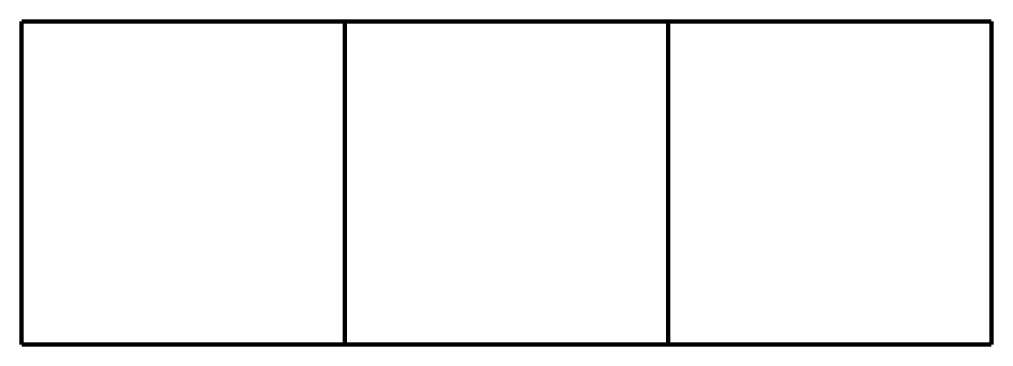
# Model space of a CAD drawing. Header units: millimetres. Extents: x -0.1 to 24.1, y -0.1 to 8.
import ezdxf

# ---------------------------------------------------------------- set-up
doc = ezdxf.new("R2010")
doc.units = ezdxf.units.MM

msp = doc.modelspace()

# ---------------------------------------------------------------- linework, layer by layer
at = {"color": 7, "const_width": 0.1}
for points in [[(0, 0), (0, 8)], [(24, 8), (0, 8)], [(8, 0), (8, 8)], [(16, 0), (16, 8)], [(24, 0), (24, 8)], [(24, 0), (0, 0)]]:
    msp.add_lwpolyline(points, dxfattribs=at)

doc.saveas('drawing.dxf')
